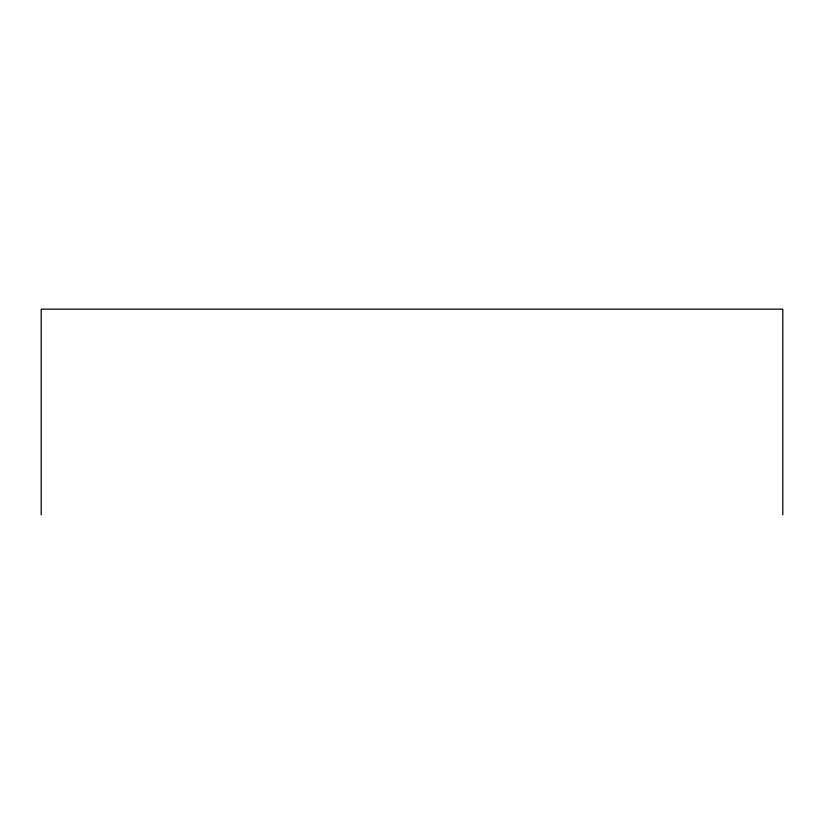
<?xml version="1.0" encoding="UTF-8"?>
<svg xmlns="http://www.w3.org/2000/svg" width="824" height="824" viewBox="0 0 824 824"><rect width="100%" height="100%" fill="white"/><g stroke="black" fill="none" stroke-linecap="round" stroke-linejoin="round"><path stroke-width="1.24" d="M782.8 514.846L782.8 309.154L41.2 309.154L41.2 514.846"/></g></svg>
